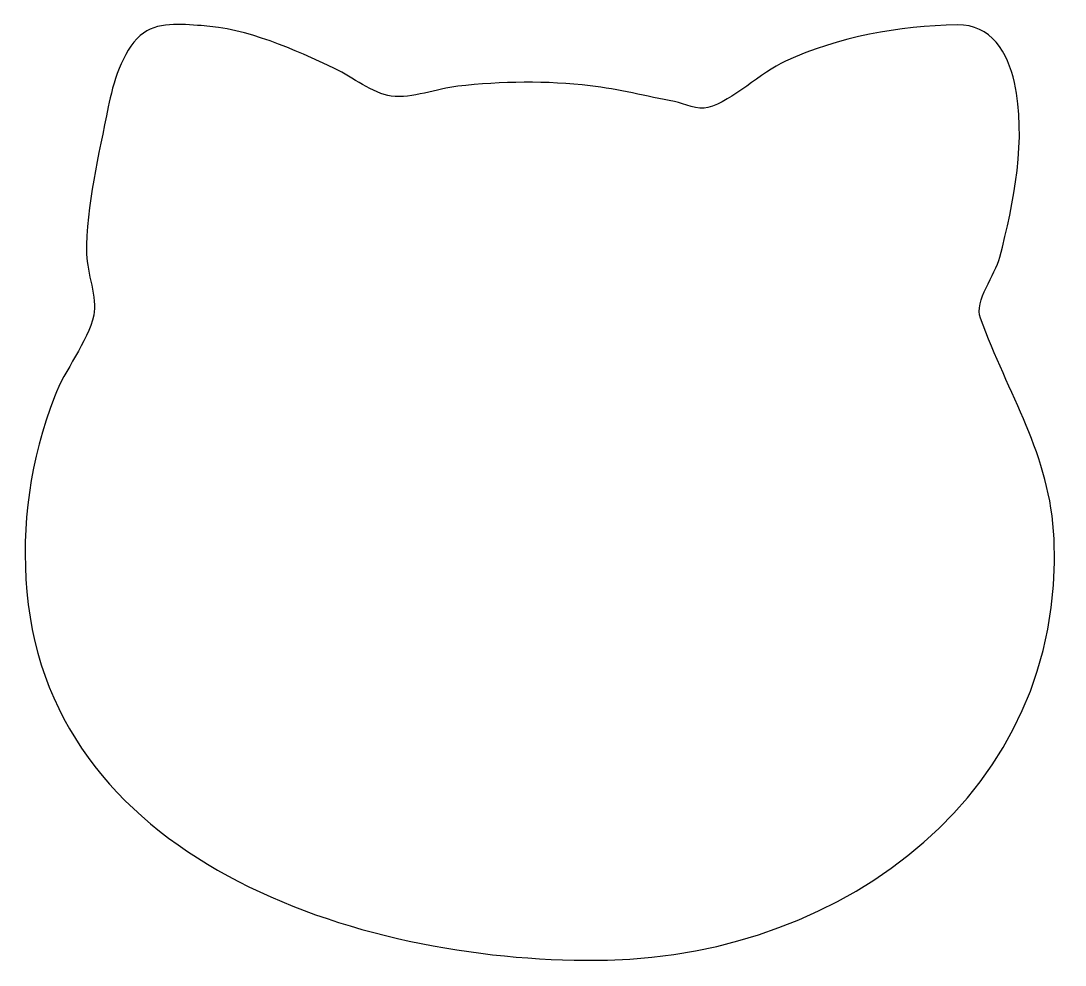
# Model space of a CAD drawing. Extents: x 54 to 465, y -89 to 286.
# Drawn here: x 54 to 141.1, y 207 to 285.8 of the extents above; entities outside this region: 2.
import ezdxf

# ---------------------------------------------------------------- set-up
doc = ezdxf.new("R2010")
doc.units = 0
doc.layers.add('Layer_1', color=7, linetype='CONTINUOUS')

msp = doc.modelspace()

# ---------------------------------------------------------------- linework, layer by layer
at = {"layer": 'Layer_1', "color": 1}
for points in [[(455.935257, -72.229005), (464.815985, -72.229005), (464.815985, -88.546311), (455.935257, -88.546311)], [(463.099956, -76.912959), (465.029935, -76.912959), (465.029935, -82.273414), (463.099956, -82.273414)]]:
    msp.add_lwpolyline(points, close=True, dxfattribs=at)
at = {"layer": 'Layer_1', "color": 7}
for points in [[(69.027979, 285.366546), (67.334191, 285.462096), (65.316139, 285.765423), (63.928033, 284.539156)], [(80.192749, 281.766105), (76.789788, 283.390236), (72.834739, 285.151791), (69.027979, 285.366546)], [(132.07022, 285.436383), (127.20921, 285.346183), (122.18173, 284.441159), (117.75492, 282.405172)], [(136.84306, 280.625071), (136.2967, 283.101149), (134.88902, 285.48869), (132.07022, 285.436383)], [(63.928033, 284.539156), (62.434322, 283.219607), (61.644763, 280.499659), (61.274839, 278.609866)], [(117.75492, 282.405172), (115.65444, 281.439104), (113.37408, 279.127632), (111.27848, 278.530159)], [(84.876584, 279.491554), (83.329387, 279.696139), (81.603157, 281.092942), (80.192749, 281.766105)], [(101.47009, 280.3455), (97.853523, 280.782022), (94.036953, 280.72226), (90.420882, 280.31566)], [(135.61926, 266.044036), (136.8047, 270.549837), (137.86264, 276.005353), (136.84306, 280.625071)], [(90.420882, 280.31566), (88.690331, 280.121051), (86.600347, 279.263629), (84.876584, 279.491554)], [(108.49171, 279.02995), (106.17064, 279.484324), (103.81814, 280.062084), (101.47009, 280.3455)], [(111.27848, 278.530159), (110.45725, 278.29601), (109.30912, 278.86993), (108.49171, 279.02995)], [(61.274839, 278.609866), (60.481024, 274.555865), (59.41637, 270.446056), (59.465246, 266.29541)], [(59.465246, 266.29541), (59.483086, 264.775003), (60.375526, 262.627701), (60.057405, 261.219866)], [(134.00758, 260.964393), (133.48942, 262.39654), (135.24001, 264.602395), (135.61926, 266.044036)], [(60.057405, 261.219866), (59.543732, 258.946458), (57.628822, 256.64029), (56.774024, 254.418489)], [(140.14463, 242.555011), (139.83483, 249.609239), (136.3005, 254.626789), (134.00758, 260.964393)], [(56.774024, 254.418489), (54.777925, 249.229825), (53.983102, 243.703456), (54.480659, 238.156003)], [(102.91306, 207.425516), (122.6955, 207.847544), (141.06759, 221.521223), (140.14463, 242.555011)], [(54.480659, 238.156003), (56.550144, 215.089674), (83.300705, 207.00686), (102.91306, 207.425516)]]:
    msp.add_open_spline(points, degree=3, dxfattribs=at)

doc.saveas('drawing.dxf')
